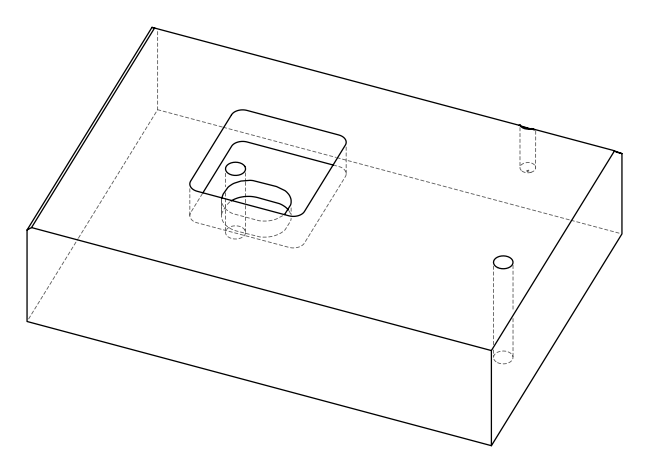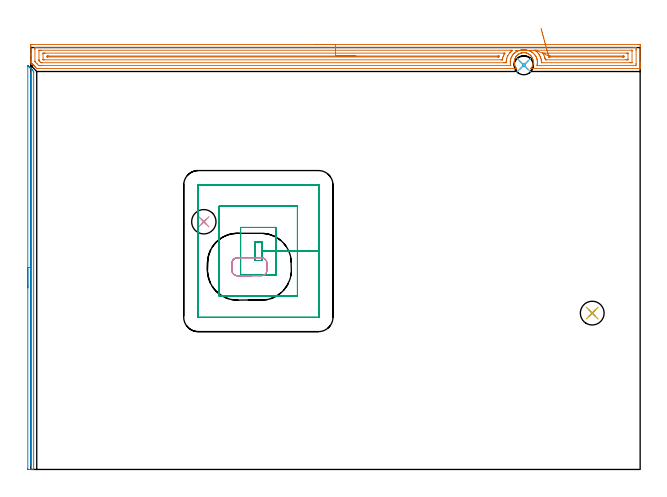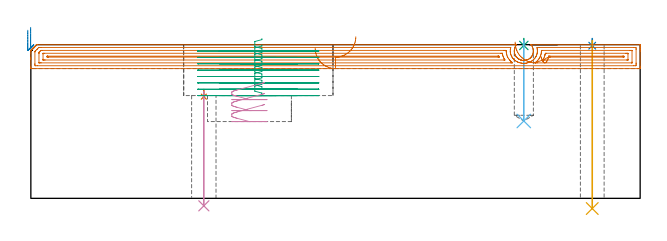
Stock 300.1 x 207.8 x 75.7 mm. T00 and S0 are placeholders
(PLAN: 10 operations, 6 tool changes, 26.5 min)
(1 SPOT_DRILL | STEP1HOLE | NXT0321_9005460120000 | 0.03 min | 2735 mm3)
(2 SPOT_DRILL_1 | STEP1HOLE_1 | NXT0321_9005460120000 | 0.03 min | 1 mm3)
(3 SPOT_DRILL_2 | STEP1POCKET | NXT0321_9005460120000 | 0.03 min | 1 mm3)
(4 DRILL_THROUGH_HOLE_INTO_CENTER | STEP1HOLE | NXT0301_091 | 0.23 min | 5808 mm3)
(5 DRILL_THROUGH_HOLE_INTO_CENTER_1 | STEP1HOLE_1 | UGT0301_227 | 0.33 min | 8121 mm3)
(6 DRILL_BLIND_HOLE_INTO_CENTER | STEP1POCKET | UGT0301_209 | 0.16 min | 2470 mm3)
(7 AREA_MILL | FG_CHAMFER_SURFACE | UGT0205_001 | 12.13 min | 20674 mm3)
(8 AREA_MILL_1 | FG_CHAMFER_SURFACE_1 | UGT0205_001 | 3.29 min | 829 mm3)
(9 MILL_RECTANGULAR_POCKET | POCKET_RECTANGULAR_STRAIGHT | UGT0201_132 | Follow Part, ap 3.5, ae 75% | 9.6 min | 142405 mm3)
(10 MILL_RECTANGULAR_POCKET_1 | POCKET_RECTANGULAR_STRAIGHT_1 | UGT0201_106 | Follow Part, ap 6, ae 75% | 0.69 min | 14991 mm3)
(TOOL NXT0321_9005460120000 | NC Spot Drill, 142deg, 12mm, Carbide, Uncoated | D12 PA142 FL30 Z2)
(TOOL NXT0301_091 | Carbide Drill 12mm [860.1-1200-036A1-MM 2214] | D12 PA140 FL55 Z2)
(TOOL UGT0301_227 | Twist Drill 11.7 mm | D11.7 PA118 FL90 Z2)
(TOOL UGT0301_209 | Twist Drill 9.4 mm | D9.4 PA118 FL78 Z2)
(TOOL UGT0205_001 | Chamfer Mill 20 x 3 x 45 deg. | D20 FL50 Z2)
(TOOL UGT0201_132 | Carbide End Mill 14.0 | D14 FL30 Z4)
(TOOL UGT0201_106 | End Mill 24 mm | D24 FL25 Z2)
(OP 1 SPOT_DRILL)
G17 G21 G94 G90
T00 M6
G54
G17 G0 G90 X85.2 Y122. S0 M3
G43 Z85.7 H0
G94 G81 G98 Z50.084 F250. R53.6
G80
M5
M2
(OP 2 SPOT_DRILL_1)
G17 G21 G94 G90
T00 M6
G54
G17 G0 G90 X276.5 Y77. S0 M3
G43 Z85.7 H0
G94 G81 G98 Z75.196 F250. R78.7
G80
M5
M2
(OP 3 SPOT_DRILL_2)
G17 G21 G94 G90
T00 M6
G54
G17 G0 G90 X242.8 Y199.1 S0 M3
G43 Z85.7 H0
G94 G81 G98 Z75.295 F250. R78.7
G80
M5
M2
(OP 4 DRILL_THROUGH_HOLE_INTO_CENTER)
G17 G21 G94 G90
T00 M6
G54
G17 G0 G90 X85.2 Y122. S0 M3
G43 Z85.7 H1
G94 G73 G98 Z-3.684 F250. Q10.857 R52.6
G80
M5
M2
(OP 5 DRILL_THROUGH_HOLE_INTO_CENTER_1)
G17 G21 G94 G90
T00 M6
G54
G17 G0 G90 X276.5 Y77. S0 M3
G43 Z85.7 H0
G94 G73 G98 Z-5.015 F250. Q11.531 R77.7
G80
M5
M2
(OP 6 DRILL_BLIND_HOLE_INTO_CENTER)
G17 G21 G94 G90
T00 M6
G54
G17 G0 G90 X242.8 Y199.1 S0 M3
G43 Z85.7 H0
G94 G81 G98 Z38.1 F250. R77.7
G80
M5
M2
(OP 7 AREA_MILL)
G17 G21 G94 G90
T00 M6
G54
G17 G0 G90 X140.05 Y209.3 S1061 M3
G43 Z85.7 H0
Z73.9
G94 G1 X140.088 Z73.028 F250.
X140.202 Z72.163
X140.391 Z71.312
X140.653 Z70.48
X140.987 Z69.674
X141.39 Z68.9
X141.859 Z68.164
X142.39 Z67.472
X142.979 Z66.829
X143.622 Z66.239
X144.314 Z65.708
X145.05 Z65.24
X145.824 Z64.837
X146.63 Z64.503
X147.462 Z64.241
X148.314 Z64.052
X149.178 Z63.938
X150.05 Z63.9
X298.933
X299.498 Y209.299 Z63.901
X300.057 Y209.294 Z63.904
X300.092 Y209.292 Z63.906
X300.097 Y208.737 Z64.46
X300.1 Y208.136 Z65.061
Y200.732 Z72.462
Y200.154 Z73.043
Y199.842 Z73.354
Y199.264 Z73.932
Y198.953 Z74.242
Y198.33 Z74.869
Y197.894 Z75.305
Y197.541 Z75.65
X300.091 Y197.503 Z75.688
X299.944 Y197.5 Z75.7
X246.41
X246.387 Y197.499 Z75.698
X246.349 Y197.509 Z75.685
X246.347 Y197.51 Z75.684
X246.348 Y197.516 Z75.678
X246.384 Y197.564 Z75.635
X246.41 Y197.597 Z75.603
X246.551 Y197.773 Z75.427
X246.617 Y197.861 Z75.339
X246.753 Y198.067 Z75.133
X246.923 Y198.362 Z74.838
X247.129 Y198.799 Z74.401
X247.288 Y199.247 Z73.953
X247.4 Y199.686 Z73.514
X247.464 Y200.131 Z73.069
X247.489 Y200.573 Z72.627
X247.469 Y201.016 Z72.184
X247.409 Y201.46 Z71.74
X247.304 Y201.9 Z71.3
X247.152 Y202.348 Z70.852
X246.951 Y202.784 Z70.416
X246.793 Y203.065 Z70.135
X246.617 Y203.338 Z69.862
X246.489 Y203.505 Z69.695
X246.41 Y203.6 Z69.6
X246.353 Y203.668 Z69.53
X246.18 Y203.845 Z69.351
X246.048 Y203.98 Z69.216
X245.964 Y204.056 Z69.14
X245.769 Y204.235 Z68.964
X245.726 Y204.273 Z68.924
X245.723 Y204.276 Z68.922
X245.518 Y204.427 Z68.769
X245.335 Y204.552 Z68.645
X245.072 Y204.705 Z68.492
X244.916 Y204.786 Z68.413
X244.829 Y204.831 Z68.368
X244.387 Y205.012 Z68.185
X244.18 Y205.073 Z68.121
X244.06 Y205.11 Z68.086
X243.934 Y205.149 Z68.048
X243.489 Y205.239 Z67.959
X243.288 Y205.256 Z67.936
X243.04 Y205.283 Z67.914
X242.976 Y205.282 Z67.91
X242.7 Y205.283 Z67.908
X242.688 Z67.909
X242.659 Y205.284 Z67.911
X242.593 Y205.285
X242.395 Y205.264 Z67.927
X242.242 Y205.252 Z67.945
X242.146 Y205.242 Z67.954
X241.949 Y205.203 Z67.99
X241.844 Y205.185 Z68.012
X241.809 Y205.179 Z68.019
X241.696 Y205.157 Z68.041
X241.503 Y205.097 Z68.094
X241.285 Y205.034 Z68.161
X241.252 Y205.024 Z68.171
X241.057 Y204.944 Z68.251
X240.799 Y204.839 Z68.359
X240.358 Y204.612 Z68.586
X240.313 Y204.583 Z68.614
X240.264 Y204.552 Z68.645
X239.851 Y204.244 Z68.952
X239.719 Y204.127 Z69.068
X239.464 Y203.902 Z69.294
X239.251 Y203.668 Z69.53
X239.049 Y203.4 Z69.797
X238.925 Y203.238 Z69.962
X238.915 Y203.223 Z69.977
X238.645 Y202.784 Z70.416
X238.57 Y202.646 Z70.554
X238.42 Y202.277 Z70.923
X238.295 Y201.9 Z71.3
X238.191 Y201.46 Z71.74
X238.131 Y201.016 Z72.184
X238.111 Y200.573 Z72.627
X238.136 Y200.131 Z73.069
X238.2 Y199.686 Z73.514
X238.31 Y199.247 Z73.953
X238.428 Y198.897 Z74.303
X238.57 Y198.554 Z74.646
X238.675 Y198.362 Z74.838
X238.969 Y197.891 Z75.309
X239.25 Y197.507 Z75.693
X238.826 Y197.5 Z75.7
X3.279
X2.897 Y197.505 Z75.691
X2.783 Y197.617 Z75.581
X2.335 Y198.063 Z75.134
X2.286 Y198.114 Z75.085
X2.089 Y198.31 Z74.889
X2.039 Y198.36 Z74.837
X1.99 Y198.409 Z74.79
X1.792 Y198.608 Z74.591
X1.742 Y198.656 Z74.541
X1.695 Y198.705 Z74.494
X1.495 Y198.905 Z74.294
X1.446 Y198.953 Z74.244
X1.399 Y199. Z74.199
X1.197 Y199.202 Z73.997
X1.149 Y199.249 Z73.948
X1.104 Y199.296 Z73.903
X0.9 Y199.5 Z73.699
X0.853 Y199.546 Z73.651
X0.808 Y199.591 Z73.607
X0.602 Y199.797 Z73.402
X0.556 Y199.842 Z73.355
X0.425 Y199.975 Z73.225
X0.305 Y200.095 Z73.105
X0.112 Y200.287 Z72.911
X0.008 Y200.392 Z72.805
X0. Y200.401 Z72.795
Y200.743 Z72.457
Y201.621 Z71.573
Y203.711 Z69.486
Y204.289 Z68.905
Y204.848 Z68.348
Y208.448 Z64.749
X0.002 Y208.737 Z64.46
X0.008 Y209.292 Z63.906
X0.044 Y209.294 Z63.904
X0.602 Y209.3 Z63.9
X150.05
Y207.886 Z65.314
X296.782
X297.677 Y207.884 Z65.316
X297.713 Y207.881 Z65.319
X298.09 Y207.847 Z65.353
X298.097 Y207.465 Z65.735
X298.099 Y206.958 Z66.242
X298.1 Y206.572 Z66.628
X298.099 Y199.842 Z73.358
X298.098 Y199.459 Z73.741
X298.09 Y198.953 Z74.247
X297.748 Y198.918 Z74.282
X297.713 Y198.917 Z74.283
X296.86 Y198.914 Z74.286
X250.425 Y198.915 Z74.285
X249.569 Y198.917 Z74.283
X249.533 Y198.92 Z74.28
X249.255 Y198.953 Z74.247
X249.367 Y199.476 Z73.724
X249.428 Y199.842 Z73.358
X249.441 Y199.934 Z73.266
X249.466 Y200.316 Z72.884
X249.478 Y200.732 Z72.468
Y200.786 Z72.414
X249.441 Y201.217 Z71.983
X249.386 Y201.621 Z71.579
X249.352 Y201.802 Z71.398
X249.248 Y202.202 Z70.998
X249.143 Y202.511 Z70.689
X249.064 Y202.738 Z70.462
X248.876 Y203.165 Z70.035
X248.75 Y203.4 Z69.8
X248.641 Y203.597 Z69.603
X248.361 Y204.016 Z69.184
X248.146 Y204.289 Z68.911
X247.749 Y204.718 Z68.482
X247.251 Y205.179 Z68.021
X246.856 Y205.471 Z67.729
X246.623 Y205.626 Z67.574
X246.118 Y205.915 Z67.285
X245.964 Y205.989 Z67.211
X245.789 Y206.068 Z67.132
X245.278 Y206.272 Z66.928
X245.072 Y206.337 Z66.863
X244.685 Y206.455 Z66.745
X244.18 Y206.564 Z66.636
X243.899 Y206.617 Z66.583
X243.592 Y206.655 Z66.545
X243.432 Y206.67 Z66.53
X243.288 Y206.681 Z66.519
X242.656 Y206.698 Z66.502
X242.569
X242.483 Y206.695 Z66.505
X242.395 Y206.689 Z66.511
X241.828 Y206.634 Z66.566
X241.677 Y206.612 Z66.588
X241.503 Y206.58 Z66.62
X241.075 Y206.495 Z66.705
X240.611 Y206.363 Z66.837
X240.385 Y206.293 Z66.907
X239.815 Y206.068 Z67.132
X239.719 Y206.023 Z67.177
X239.16 Y205.736 Z67.464
X238.826 Y205.527 Z67.673
X238.626 Y205.379 Z67.821
X238.361 Y205.179 Z68.021
X238.132 Y204.982 Z68.218
X237.934 Y204.805 Z68.395
X237.679 Y204.543 Z68.657
X237.463 Y204.289 Z68.911
X237.282 Y204.05 Z69.15
X237.042 Y203.716 Z69.484
X236.921 Y203.521 Z69.679
X236.85 Y203.4 Z69.8
X236.7 Y203.128 Z70.072
X236.616 Y202.935 Z70.265
X236.453 Y202.511 Z70.689
X236.378 Y202.283 Z70.917
X236.21 Y201.621 Z71.579
X236.199 Y201.572 Z71.628
X236.15 Y201.223 Z71.977
X236.12 Y200.762 Z72.438
Y200.732 Z72.468
X236.15 Y199.963 Z73.237
X236.167 Y199.842 Z73.358
X236.171 Y199.821 Z73.379
X236.264 Y199.346 Z73.854
X236.349 Y198.953 Z74.247
X236.352 Y198.928 Z74.272
X236.349 Y198.921 Z74.279
X236.304 Y198.918 Z74.282
X236.227 Y198.915 Z74.285
X5.063 Y198.914 Z74.286
X4.207 Y198.917 Z74.283
X4.171 Y198.92 Z74.28
X3.909 Y198.953 Z74.247
X3.279 Y199.573 Z73.627
X3.008 Y199.842 Z73.358
X2.387 Y200.463 Z72.737
X2.122 Y200.732 Z72.468
X2.036 Y200.824 Z72.376
X2.01 Y200.854 Z72.346
X2.006 Y200.877 Z72.323
X2.003 Y200.925 Z72.275
X2. Y201.117 Z72.083
X2.001 Y206.958 Z66.242
X2.002 Y207.341 Z65.859
X2.01 Y207.847 Z65.353
X2.352 Y207.882 Z65.318
X2.387 Y207.883 Z65.317
X3.24 Y207.886 Z65.314
X150.05
Y206.472 Z66.728
X236.15 Y206.471 Z66.729
X236.639 Y206.47 Z66.73
X236.844 Y206.468 Z66.732
X237.042 Y206.465 Z66.735
X237.274 Y206.444 Z66.756
X236.935 Y206.175 Z67.025
X236.805 Y206.068 Z67.132
X236.457 Y205.763 Z67.437
X236.15 Y205.47 Z67.73
X236.008 Y205.32 Z67.88
X235.886 Y205.179 Z68.021
X235.605 Y204.832 Z68.368
X235.258 Y204.36 Z68.84
X235.229 Y204.318 Z68.882
X235.212 Y204.289 Z68.911
X234.901 Y203.756 Z69.444
X234.726 Y203.4 Z69.8
X234.624 Y203.142 Z70.058
X234.397 Y202.511 Z70.689
X234.389 Y202.487 Z70.713
X234.365 Y202.394 Z70.806
X234.223 Y201.763 Z71.437
X234.204 Y201.621 Z71.579
X234.138 Y200.958 Z72.242
X234.127 Y200.732 Z72.468
X234.12 Y200.405 Z72.795
X234.111 Y200.335 Z72.865
X234.012 Y200.332 Z72.868
X233.876 Y200.33 Z72.87
X233.473 Y200.329 Z72.871
X232.985 Y200.328 Z72.872
X5.468 Y200.329 Z72.871
X5.063 Y200.331 Z72.869
X5.006 Y200.333 Z72.867
X4.976 Y200.336 Z72.864
X4.945 Y200.363 Z72.837
X4.818 Y200.485 Z72.715
X4.568 Y200.732 Z72.468
X4.171 Y201.128 Z72.072
X4.05 Y201.252 Z71.948
X4.022 Y201.284 Z71.916
X4.011 Y201.3 Z71.9
X4.007 Y201.337 Z71.863
X4.003 Y201.451 Z71.749
X4.001 Y201.621 Z71.579
X4. Y201.792 Z71.408
X4.001 Y206.238 Z66.962
X4.007 Y206.409 Z66.791
X4.01 Y206.455 Z66.745
X4.024 Y206.465 Z66.735
X4.071 Y206.467 Z66.733
X4.171 Y206.469 Z66.731
X4.659 Y206.471 Z66.729
X5.063 Y206.472 Z66.728
X150.05
Y205.057 Z68.143
X232.703
X233.304 Y205.052 Z68.148
X233.473 Y205.05 Z68.15
X233.475 Y205.019 Z68.181
X233.473 Y205.003 Z68.197
X233.205 Y204.556 Z68.644
X233.048 Y204.289 Z68.911
X232.893 Y203.978 Z69.222
X232.786 Y203.745 Z69.455
X232.651 Y203.4 Z69.8
X232.581 Y203.217 Z69.983
X232.414 Y202.677 Z70.523
X232.371 Y202.511 Z70.689
X232.24 Y201.961 Z71.239
X232.208 Y201.816 Z71.384
X232.195 Y201.765 Z71.435
X232.187 Y201.749 Z71.451
X232.169 Y201.748 Z71.452
X232.074 Y201.745 Z71.455
X231.689 Y201.743 Z71.457
X231.567
X6.726
X6.058 Y201.748 Z71.452
X6.022 Y201.749 Z71.451
X6.01 Y201.753 Z71.447
X6.008 Y201.773 Z71.427
X6.003 Y201.872 Z71.328
X6.001 Y202.07 Z71.13
Y204.712 Z68.488
X6.004 Y204.923 Z68.277
X6.008 Y205.028 Z68.172
X6.01 Y205.049 Z68.151
X6.028 Y205.052 Z68.148
X6.081 Y205.054 Z68.146
X6.848 Y205.057 Z68.143
X6.97
X150.05
Y203.643 Z69.557
X230.147
X230.392 Y203.64 Z69.56
X230.554 Y203.636 Z69.564
X230.655 Y203.631 Z69.569
X230.642 Y203.586 Z69.614
X230.584 Y203.4 Z69.8
X230.531 Y203.243 Z69.957
X230.504 Y203.175 Z70.025
X230.498 Y203.164 Z70.036
X230.461 Y203.161 Z70.039
X230.392 Y203.159 Z70.041
X230.148 Y203.157 Z70.043
X229.904
X8.388
X8.226 Y203.159 Z70.041
X8.096 Y203.161 Z70.039
X8.017 Y203.164 Z70.036
X8.01 Y203.191 Z70.009
X8.007 Y203.4 Z69.8
Y203.557 Z69.643
X8.01 Y203.63 Z69.57
X8.145 Y203.636 Z69.564
X8.391 Y203.641 Z69.559
X8.632 Y203.642 Z69.558
X150.05 Y203.643 Z69.557
X150.922 Z69.595
X151.787 Z69.709
X152.638 Z69.898
X153.47 Z70.16
X154.276 Z70.494
X155.05 Z70.897
X155.786 Z71.365
X156.478 Z71.896
X157.121 Z72.486
X157.71 Z73.129
X158.242 Z73.821
X158.71 Z74.557
X159.113 Z75.331
X159.447 Z76.137
X159.709 Z76.969
X159.898 Z77.82
X160.012 Z78.685
X160.05 Z79.557
G0 Z85.7
X238.547 Y206.251
Z76.952
G1 X238.566 Z76.08
X238.661 Y206.253 Z75.212
X238.831 Y206.257 Z74.357
X239.075 Y206.262 Z73.519
X239.391 Y206.269 Z72.706
X239.777 Y206.278 Z71.924
X240.229 Y206.288 Z71.178
X240.745 Y206.299 Z70.474
X241.32 Y206.311 Z69.818
X241.95 Y206.325 Z69.215
X242.63 Y206.34 Z68.669
X243.355 Y206.356 Z68.184
X244.12 Y206.373 Z67.764
X244.918 Y206.39 Z67.413
X245.744 Y206.408 Z67.133
X246.591 Y206.427 Z66.925
X247.453 Y206.446 Z66.792
X248.323 Y206.465 Z66.735
X248.45 Y206.468 Z66.732
X248.641 Y206.47 Z66.73
X249.129 Y206.471 Z66.729
X249.533 Y206.472 Z66.728
X295.929 Y206.471 Z66.729
X296.064 Y206.47 Z66.73
X296.085 Y206.468 Z66.732
X296.09 Y206.466 Z66.734
X296.093 Y206.443 Z66.757
X296.098 Y206.353 Z66.847
X296.099 Y206.239 Z66.961
X296.1 Y206.068 Z67.132
X296.099 Y200.562 Z72.638
X296.093 Y200.391 Z72.809
X296.09 Y200.345 Z72.855
X296.076 Y200.335 Z72.865
X296.029 Y200.333 Z72.867
X295.929 Y200.331 Z72.869
X295.441 Y200.329 Z72.871
X295.037
X251.721
X251.545 Y200.331 Z72.869
X251.513 Y200.332 Z72.868
X251.487 Y200.335 Z72.865
X251.473 Y200.732 Z72.468
X251.414 Y201.525 Z71.675
X251.399 Y201.621 Z71.579
X251.318 Y202.076 Z71.124
X251.2 Y202.511 Z70.689
X251.003 Y203.086 Z70.114
X250.863 Y203.4 Z69.8
X250.72 Y203.701 Z69.499
X250.425 Y204.244 Z68.956
X250.395 Y204.289 Z68.911
X250.175 Y204.611 Z68.589
X250.038 Y204.793 Z68.407
X249.712 Y205.179 Z68.021
X249.533 Y205.374 Z67.826
X249.181 Y205.721 Z67.479
X248.806 Y206.068 Z67.132
X248.641 Y206.206 Z66.994
X248.323 Y206.465 Z66.735
X252.13 Y205.051 Z68.149
X252.21 Y205.053 Z68.147
X252.334 Y205.055 Z68.145
X253.102 Y205.057 Z68.143
X253.224
X293.374
X294.042 Y205.053 Z68.147
X294.079 Y205.051 Z68.149
X294.09 Y205.047 Z68.153
X294.093 Y205.027 Z68.173
X294.097 Y204.928 Z68.272
X294.099 Y204.73 Z68.47
Y202.088 Z71.112
X294.096 Y201.877 Z71.323
X294.092 Y201.772 Z71.428
X294.09 Y201.751 Z71.449
X294.072 Y201.748 Z71.452
X294.02 Y201.746 Z71.454
X293.252 Y201.743 Z71.457
X293.13
X253.871 Y201.744 Z71.456
X253.558 Y201.747 Z71.453
X253.409 Y201.75 Z71.45
X253.384 Y201.861 Z71.339
X253.284 Y202.329 Z70.871
X253.239 Y202.511 Z70.689
X253.21 Y202.619 Z70.581
X253.102 Y202.99 Z70.21
X252.952 Y203.4 Z69.8
X252.858 Y203.643 Z69.557
X252.542 Y204.289 Z68.911
X252.21 Y204.884 Z68.316
X252.149 Y204.989 Z68.211
X252.139 Y205.011 Z68.189
X252.13 Y205.051 Z68.149
X254.952 Y203.63 Z69.57
X254.999 Y203.636 Z69.564
X255.128 Y203.64 Z69.56
X255.291 Y203.642 Z69.558
X255.535 Y203.643 Z69.557
X255.779
X291.712
X291.874 Y203.642 Z69.558
X292.004 Y203.639 Z69.561
X292.083 Y203.636 Z69.564
X292.09 Y203.609 Z69.591
X292.094 Y203.4 Z69.8
X292.093 Y203.243 Z69.957
X292.09 Y203.17 Z70.03
X291.955 Y203.164 Z70.036
X291.709 Y203.159 Z70.041
X291.468 Y203.158 Z70.042
X255.779 Y203.157 Z70.043
X255.536 Y203.158 Z70.042
X255.291 Y203.161 Z70.039
X255.131 Y203.164 Z70.036
X255.103 Y203.171 Z70.029
X255.095 Y203.187 Z70.013
X255.08 Y203.226 Z69.974
X255.022 Y203.4 Z69.8
X254.957 Y203.607 Z69.593
X254.952 Y203.63 Z69.57
X254.783 Y204.261 Z68.992
X254.602 Y204.938 Z68.473
X254.41 Y205.657 Z68.017
X254.208 Y206.411 Z67.628
X253.999 Y207.195 Z67.308
X253.783 Y208.003 Z67.06
X253.562 Y208.829 Z66.886
X253.338 Y209.666 Z66.787
X253.113 Y210.509 Z66.764
X252.888 Y211.35 Z66.817
X252.665 Y212.183 Z66.946
X252.446 Y213.003 Z67.149
X252.232 Y213.802 Z67.426
X252.026 Y214.575 Z67.774
X251.828 Y215.316 Z68.19
X251.64 Y216.019 Z68.671
X251.464 Y216.679 Z69.214
X251.3 Y217.29 Z69.814
G0 Z85.7
M5
M2
(OP 8 AREA_MILL_1)
G17 G21 G94 G90
T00 M6
G54
G17 G0 G90 X-1.5 Y89.45 S1061 M3
G43 Z85.7 H0
Z82.8
G94 G1 Y89.488 Z81.928 F250.
Y89.602 Z81.064
Y89.791 Z80.212
Y90.053 Z79.38
Y90.387 Z78.574
Y90.79 Z77.8
Y91.258 Z77.064
Y91.79 Z76.372
Y92.379 Z75.729
Y93.022 Z75.14
Y93.714 Z74.608
Y94.45 Z74.14
Y95.224 Z73.737
Y96.03 Z73.403
Y96.862 Z73.141
Y97.713 Z72.952
Y98.578 Z72.838
Y99.45 Z72.8
Y198.645
X-1.495 Y198.865 Z72.803
X-1.492 Y198.881 Z72.805
X-1.464 Y198.865 Z72.834
X-1.412 Y198.812 Z72.887
X-1.146 Y198.546 Z73.154
X-0.939 Y198.341 Z73.357
X-0.868 Y198.269 Z73.431
X-0.715 Y198.115 Z73.584
X-0.643 Y198.045 Z73.653
X-0.57 Y197.971 Z73.729
X-0.42 Y197.82 Z73.879
X-0.346 Y197.748 Z73.95
X-0.272 Y197.673 Z74.027
X-0.125 Y197.526 Z74.174
X-0.05 Y197.452 Z74.246
X0.026 Y197.374 Z74.325
X0.17 Y197.231 Z74.469
X0.246 Y197.155 Z74.543
X0.324 Y197.076 Z74.623
X0.464 Y196.936 Z74.764
X0.543 Y196.859 Z74.839
X0.622 Y196.778 Z74.921
X0.759 Y196.641 Z75.058
X0.839 Y196.563 Z75.135
X1.334 Y196.066 Z75.633
X1.394 Y196.004 Z75.692
X1.4 Y195.586 Z75.7
Y0.184
X1.397 Y0.01 Z75.688
X1.354 Y0.006 Z75.645
X0.938 Y0. Z75.238
X0.682 Z74.982
X-0.05 Z74.245
X-1.305 Z72.992
X-1.491 Y0.002 Z72.805
X-1.5 Y0.466 Z72.8
Y99.45
X-0.086 Z74.214
Y193.833
X-0.083 Y194.692 Z74.217
X-0.081 Y194.722 Z74.219
X-0.05 Y194.946 Z74.25
X-0.02 Y194.692 Z74.28
X-0.017 Y194.658 Z74.283
X-0.014 Y193.797 Z74.286
Y3.314
X-0.017 Y2.42 Z74.283
X-0.018 Y2.388 Z74.282
X-0.05 Y2.077 Z74.25
X-0.082 Y2.42 Z74.218
X-0.084 Y2.454 Z74.216
X-0.086 Y3.314 Z74.214
Y99.45
Y100.322 Z74.252
Y101.186 Z74.366
Y102.038 Z74.555
Y102.87 Z74.817
Y103.676 Z75.151
Y104.45 Z75.554
Y105.186 Z76.023
Y105.878 Z76.554
Y106.521 Z77.143
Y107.11 Z77.786
Y107.641 Z78.478
Y108.11 Z79.214
Y108.513 Z79.988
Y108.847 Z80.794
Y109.109 Z81.626
Y109.298 Z82.478
Y109.412 Z83.343
Y109.45 Z84.214
G0 Z85.7
M5
M2
(OP 9 MILL_RECTANGULAR_POCKET)
G17 G21 G94 G90
T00 M6
G54
G17 G0 G90 X113.8 Y110.245 S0 M3
G43 Z85.7 H0
Z78.7
G94 G1 Y112.2 Z78.176 F250.
X110.3 Z77.238
Y102.9 Z74.746
X113.8 Z73.808
Y107.55 Z72.562
Y112.2 F500.
X110.3
Y102.9
X113.8
Y107.55
X120.8
Y119.2
X103.3
Y95.9
X120.8
Y107.55
X131.3
Y129.7
X92.8
Y85.4
X131.3
Y107.55
X141.8
Y140.1
X141.795 Y140.155
X141.755 Y140.195
X141.7 Y140.2
X82.4
X82.345 Y140.195
X82.305 Y140.155
X82.3 Y140.1
Y75.
X82.305 Y74.945
X82.345 Y74.905
X82.4 Y74.9
X141.7
X141.755 Y74.905
X141.795 Y74.945
X141.8 Y75.
Y107.55
Y108.55
G0 X113.8 Y110.245 Z75.562
G1 Y112.2 Z75.038 F250.
X110.3 Z74.101
Y102.9 Z71.609
X113.8 Z70.671
Y107.55 Z69.425
Y112.2 F500.
X110.3
Y102.9
X113.8
Y107.55
X120.8
Y119.2
X103.3
Y95.9
X120.8
Y107.55
X131.3
Y129.7
X92.8
Y85.4
X131.3
Y107.55
X141.8
Y140.1
X141.795 Y140.155
X141.755 Y140.195
X141.7 Y140.2
X82.4
X82.345 Y140.195
X82.305 Y140.155
X82.3 Y140.1
Y75.
X82.305 Y74.945
X82.345 Y74.905
X82.4 Y74.9
X141.7
X141.755 Y74.905
X141.795 Y74.945
X141.8 Y75.
Y107.55
Y108.55
G0 X113.8 Y110.245 Z72.425
G1 Y112.2 Z71.901 F250.
X110.3 Z70.963
Y102.9 Z68.471
X113.8 Z67.533
Y107.55 Z66.287
Y112.2 F500.
X110.3
Y102.9
X113.8
Y107.55
X120.8
Y119.2
X103.3
Y95.9
X120.8
Y107.55
X131.3
Y129.7
X92.8
Y85.4
X131.3
Y107.55
X141.8
Y140.1
X141.795 Y140.155
X141.755 Y140.195
X141.7 Y140.2
X82.4
X82.345 Y140.195
X82.305 Y140.155
X82.3 Y140.1
Y75.
X82.305 Y74.945
X82.345 Y74.905
X82.4 Y74.9
X141.7
X141.755 Y74.905
X141.795 Y74.945
X141.8 Y75.
Y107.55
Y108.55
G0 X113.8 Y110.245 Z69.287
G1 Y112.2 Z68.763 F250.
X110.3 Z67.826
Y102.9 Z65.334
X113.8 Z64.396
Y107.55 Z63.15
Y112.2 F500.
X110.3
Y102.9
X113.8
Y107.55
X120.8
Y119.2
X103.3
Y95.9
X120.8
Y107.55
X131.3
Y129.7
X92.8
Y85.4
X131.3
Y107.55
X141.8
Y140.1
X141.795 Y140.155
X141.755 Y140.195
X141.7 Y140.2
X82.4
X82.345 Y140.195
X82.305 Y140.155
X82.3 Y140.1
Y75.
X82.305 Y74.945
X82.345 Y74.905
X82.4 Y74.9
X141.7
X141.755 Y74.905
X141.795 Y74.945
X141.8 Y75.
Y107.55
Y108.55
G0 X113.8 Y110.245 Z66.15
G1 Y112.2 Z65.626 F250.
X110.3 Z64.688
Y102.9 Z62.196
X113.8 Z61.258
Y107.55 Z60.012
Y112.2 F500.
X110.3
Y102.9
X113.8
Y107.55
X120.8
Y119.2
X103.3
Y95.9
X120.8
Y107.55
X131.3
Y129.7
X92.8
Y85.4
X131.3
Y107.55
X141.8
Y140.1
X141.795 Y140.155
X141.755 Y140.195
X141.7 Y140.2
X82.4
X82.345 Y140.195
X82.305 Y140.155
X82.3 Y140.1
Y75.
X82.305 Y74.945
X82.345 Y74.905
X82.4 Y74.9
X141.7
X141.755 Y74.905
X141.795 Y74.945
X141.8 Y75.
Y107.55
Y108.55
G0 X113.8 Y110.245 Z63.012
G1 Y112.2 Z62.489 F250.
X110.3 Z61.551
Y102.9 Z59.059
X113.8 Z58.121
Y107.55 Z56.875
Y112.2 F500.
X110.3
Y102.9
X113.8
Y107.55
X120.8
Y119.2
X103.3
Y95.9
X120.8
Y107.55
X131.3
Y129.7
X92.8
Y85.4
X131.3
Y107.55
X141.8
Y140.1
X141.795 Y140.155
X141.755 Y140.195
X141.7 Y140.2
X82.4
X82.345 Y140.195
X82.305 Y140.155
X82.3 Y140.1
Y75.
X82.305 Y74.945
X82.345 Y74.905
X82.4 Y74.9
X141.7
X141.755 Y74.905
X141.795 Y74.945
X141.8 Y75.
Y107.55
Y108.55
G0 X113.8 Y110.245 Z59.875
G1 Y112.2 Z59.351 F250.
X110.3 Z58.413
Y102.9 Z55.921
X113.8 Z54.983
Y107.55 Z53.737
Y112.2 F500.
X110.3
Y102.9
X113.8
Y107.55
X120.8
Y119.2
X103.3
Y95.9
X120.8
Y107.55
X131.3
Y129.7
X92.8
Y85.4
X131.3
Y107.55
X141.8
Y140.1
X141.795 Y140.155
X141.755 Y140.195
X141.7 Y140.2
X82.4
X82.345 Y140.195
X82.305 Y140.155
X82.3 Y140.1
Y75.
X82.305 Y74.945
X82.345 Y74.905
X82.4 Y74.9
X141.7
X141.755 Y74.905
X141.795 Y74.945
X141.8 Y75.
Y107.55
Y108.55
G0 X113.8 Y110.245 Z56.737
G1 Y112.2 Z56.214 F250.
X110.3 Z55.276
Y102.9 Z52.784
X113.8 Z51.846
Y107.55 Z50.6
Y112.2 F500.
X110.3
Y102.9
X113.8
Y107.55
X120.8
Y119.2
X103.3
Y95.9
X120.8
Y107.55
X131.3
Y129.7
X92.8
Y85.4
X131.3
Y107.55
X141.8
Y140.1
X141.795 Y140.155
X141.755 Y140.195
X141.7 Y140.2
X82.4
X82.345 Y140.195
X82.305 Y140.155
X82.3 Y140.1
Y75.
X82.305 Y74.945
X82.345 Y74.905
X82.4 Y74.9
X141.7
X141.755 Y74.905
X141.795 Y74.945
X141.8 Y75.
Y107.55
Y108.55
G0 Z85.7
M5
M2
(OP 10 MILL_RECTANGULAR_POCKET_1)
G17 G21 G94 G90
T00 M6
G54
G17 G0 G90 X115.134 Y103.768 S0 M3
G43 Z85.7 H0
Z57.043
G94 G1 X114.951 Y103.901 Z56.982 F250.
X114.546 Y104.103 Z56.861
X114.115 Y104.237 Z56.74
X113.667 Y104.3 Z56.619
X101.633 Z53.394
X101.185 Y104.237 Z53.273
X100.754 Y104.103 Z53.152
X100.349 Y103.901 Z53.031
X99.983 Y103.637 Z52.91
X99.663 Y103.317 Z52.789
X99.399 Y102.951 Z52.668
X99.197 Y102.546 Z52.547
X99.063 Y102.115 Z52.426
X99. Y101.667 Z52.305
Y98.033 Z51.331
X99.063 Y97.585 Z51.209
X99.197 Y97.154 Z51.088
X99.399 Y96.749 Z50.967
X99.663 Y96.383 Z50.846
X99.983 Y96.063 Z50.725
X100.349 Y95.799 Z50.604
X100.754 Y95.597 Z50.483
X101.185 Y95.463 Z50.362
X101.633 Y95.4 Z50.241
X101.8 Z50.196
X107.65 Z48.629
X113.5 F500.
G3 X116.3 Y98.2 R2.8
G1 Y101.5
G3 X113.5 Y104.3 R2.8
G1 X101.8
G3 X99. Y101.5 R2.8
G1 Y98.2
G3 X101.8 Y95.4 R2.8
G1 X107.65
X108.65
G0 X115.134 Y103.768 Z51.629
G1 X114.951 Y103.901 Z51.568 F250.
X114.546 Y104.103 Z51.447
X114.115 Y104.237 Z51.326
X113.667 Y104.3 Z51.205
X101.633 Z47.98
X101.185 Y104.237 Z47.859
X100.754 Y104.103 Z47.738
X100.349 Y103.901 Z47.617
X99.983 Y103.637 Z47.496
X99.663 Y103.317 Z47.375
X99.399 Y102.951 Z47.253
X99.197 Y102.546 Z47.132
X99.063 Y102.115 Z47.011
X99. Y101.667 Z46.89
Y98.033 Z45.916
X99.063 Y97.585 Z45.795
X99.197 Y97.154 Z45.674
X99.399 Y96.749 Z45.553
X99.663 Y96.383 Z45.432
X99.983 Y96.063 Z45.311
X100.349 Y95.799 Z45.19
X100.754 Y95.597 Z45.069
X101.185 Y95.463 Z44.948
X101.633 Y95.4 Z44.827
X101.8 Z44.782
X107.65 Z43.214
X113.5 F500.
G3 X116.3 Y98.2 R2.8
G1 Y101.5
G3 X113.5 Y104.3 R2.8
G1 X101.8
G3 X99. Y101.5 R2.8
G1 Y98.2
G3 X101.8 Y95.4 R2.8
G1 X107.65
X108.65
G0 X115.134 Y103.768 Z46.214
G1 X114.951 Y103.901 Z46.154 F250.
X114.546 Y104.103 Z46.032
X114.115 Y104.237 Z45.911
X113.667 Y104.3 Z45.79
X101.633 Z42.566
X101.185 Y104.237 Z42.445
X100.754 Y104.103 Z42.323
X100.349 Y103.901 Z42.202
X99.983 Y103.637 Z42.081
X99.663 Y103.317 Z41.96
X99.399 Y102.951 Z41.839
X99.197 Y102.546 Z41.718
X99.063 Y102.115 Z41.597
X99. Y101.667 Z41.476
Y98.033 Z40.502
X99.063 Y97.585 Z40.381
X99.197 Y97.154 Z40.26
X99.399 Y96.749 Z40.139
X99.663 Y96.383 Z40.018
X99.983 Y96.063 Z39.897
X100.349 Y95.799 Z39.776
X100.754 Y95.597 Z39.655
X101.185 Y95.463 Z39.533
X101.633 Y95.4 Z39.412
X101.8 Z39.368
X107.65 Z37.8
X113.5 F500.
G3 X116.3 Y98.2 R2.8
G1 Y101.5
G3 X113.5 Y104.3 R2.8
G1 X101.8
G3 X99. Y101.5 R2.8
G1 Y98.2
G3 X101.8 Y95.4 R2.8
G1 X107.65
X108.65
G0 Z85.7
M5
M2
